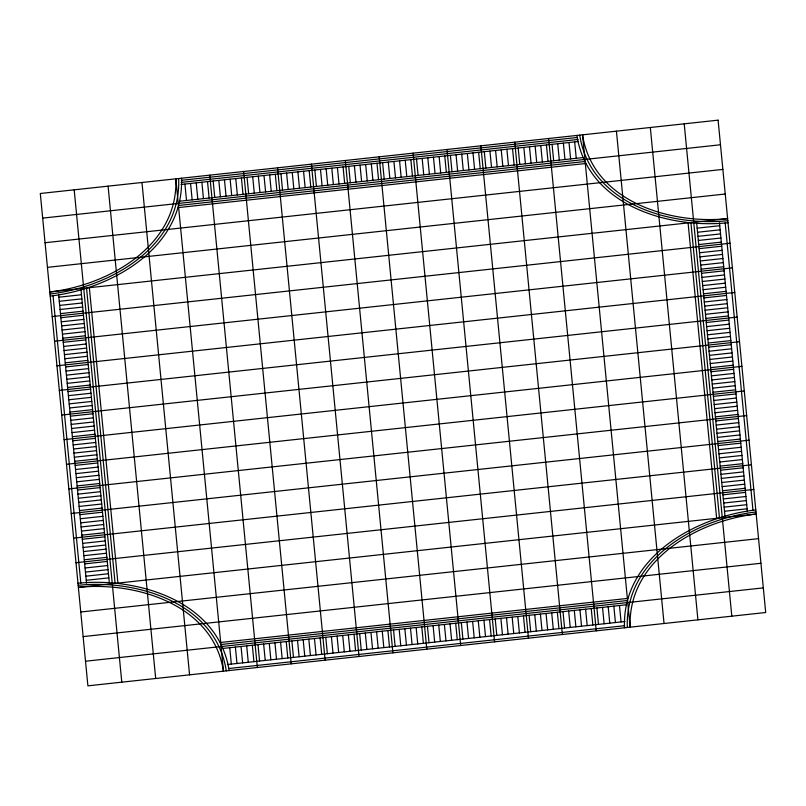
<?xml version="1.0" encoding="UTF-8"?>
<svg xmlns="http://www.w3.org/2000/svg" width="806" height="806" viewBox="0 0 806 806"><rect width="100%" height="100%" fill="white"/><g stroke="black" fill="none" stroke-linecap="round" stroke-linejoin="round"><path stroke-width="1.21" d="M178.69 178.519C181.33 246.938 109.858 287.178 50.012 294.019M181.511 178.217C184.211 248.026 111.278 289.092 50.214 296.064M624.489 627.783C621.789 557.974 694.722 516.908 755.786 509.936M627.31 627.481C624.67 559.062 696.142 518.822 755.988 511.981M181.34 180.312L577.469 137.453M181.159 182.398L578.033 139.468M180.987 184.493L578.607 141.473M179.597 201.228L583.171 157.563M42.678 218.114L720.483 144.778M179.204 205.409L584.36 161.583M178.237 207.595L585.72 163.507M45.055 242.727L722.861 169.401M47.443 267.35L725.249 194.014M58.888 297.202L81.477 294.754M697.15 228.148L719.748 225.7M59.281 301.303L81.88 298.855M697.553 232.249L720.141 229.811M59.684 305.403L82.272 302.965M697.946 236.349L720.544 233.911M60.077 309.504L82.665 307.066M698.349 240.46L720.937 238.012M60.47 313.615L83.068 311.166M698.742 244.561L721.33 242.112M52.199 316.577L730.004 243.251M60.873 317.715L83.461 315.267M699.134 248.661L721.733 246.223M61.266 321.816L83.864 319.377M699.537 252.762L722.126 250.323M61.659 325.916L84.257 323.478M699.93 256.872L722.529 254.424M62.062 330.027L84.65 327.579M700.323 260.973L722.922 258.525M62.455 334.127L85.053 331.679M700.726 265.073L723.314 262.625M62.848 338.228L85.446 335.78M701.119 269.174L723.717 266.736M54.576 341.2L732.382 267.864M63.251 342.328L85.839 339.89M701.512 273.284L724.11 270.836M63.644 346.439L86.242 343.991M701.915 277.385L724.503 274.937M64.047 350.539L86.635 348.091M702.308 281.485L724.906 279.037M64.44 354.64L87.028 352.192M702.711 285.586L725.299 283.148M64.833 358.741L87.431 356.302M703.104 289.686L725.692 287.248M65.236 362.841L87.824 360.403M703.497 293.797L726.095 291.349M56.954 365.813L734.76 292.487M65.629 366.952L88.227 364.503M703.9 297.898L726.488 295.449M66.021 371.052L88.62 368.604M704.293 301.998L726.891 299.56M66.424 375.153L89.013 372.715M704.686 306.099L727.284 303.661M66.817 379.253L89.416 376.815M705.089 310.209L727.677 307.761M67.21 383.364L89.809 380.916M705.482 314.31L728.08 311.862M67.613 387.464L90.201 385.016M705.875 318.41L728.473 315.962M59.342 390.426L737.147 317.101M68.006 391.565L90.604 389.117M706.278 322.511L728.866 320.073M68.409 395.665L90.997 393.227M706.671 326.621L729.269 324.173M68.802 399.776L91.39 397.328M707.074 330.722L729.662 328.274M69.195 403.877L91.793 401.428M707.467 334.822L730.055 332.374M69.598 407.977L92.186 405.529M707.859 338.923L730.458 336.485M69.991 412.078L92.589 409.639M708.262 343.024L730.851 340.585M61.719 415.05L739.525 341.714M70.384 416.178L92.982 413.74M708.655 347.134L731.254 344.686M70.787 420.289L93.375 417.84M709.048 351.235L731.647 348.786M71.18 424.389L93.778 421.941M709.451 355.335L732.039 352.897M71.583 428.49L94.171 426.052M709.844 359.436L732.442 356.998M71.976 432.59L94.564 430.152M710.237 363.546L732.835 361.098M72.369 436.701L94.967 434.253M710.64 367.647L733.228 365.199M64.097 439.663L741.903 366.337M72.772 440.801L95.36 438.353M711.033 371.747L733.631 369.299M73.165 444.902L95.763 442.454M711.436 375.848L734.024 373.41M73.558 449.002L96.156 446.564M711.829 379.948L734.417 377.51M73.961 453.103L96.549 450.665M712.222 384.059L734.82 381.611M74.353 457.214L96.952 454.765M712.625 388.16L735.213 385.711M74.746 461.314L97.345 458.866M713.018 392.26L735.616 389.822M66.475 464.286L744.281 390.95M75.149 465.415L97.738 462.976M713.411 396.361L736.009 393.922M75.542 469.515L98.141 467.077M713.814 400.471L736.402 398.023M75.945 473.626L98.534 471.178M714.207 404.572L736.805 402.123M76.338 477.726L98.926 475.278M714.61 408.672L737.198 406.224M76.731 481.827L99.329 479.379M715.003 412.773L737.591 410.335M77.134 485.927L99.722 483.489M715.396 416.883L737.994 414.435M68.853 488.899L746.658 415.574M77.527 490.038L100.125 487.59M715.799 420.984L738.387 418.536M77.92 494.138L100.518 491.69M716.191 425.084L738.79 422.636M78.323 498.239L100.911 495.791M716.584 429.185L739.183 426.747M78.716 502.34L101.314 499.901M716.987 433.285L739.576 430.847M79.109 506.44L101.707 504.002M717.38 437.396L739.979 434.948M79.512 510.551L102.1 508.102M717.773 441.497L740.371 439.048M71.24 513.513L749.046 440.187M79.905 514.651L102.503 512.203M718.176 445.597L740.764 443.159M80.308 518.752L102.896 516.314M718.569 449.698L741.167 447.259M80.701 522.852L103.289 520.414M718.972 453.808L741.56 451.36M81.094 526.963L103.692 524.515M719.365 457.909L741.953 455.461M81.497 531.063L104.085 528.615M719.758 462.009L742.356 459.561M81.89 535.164L104.488 532.716M720.161 466.11L742.749 463.672M73.618 538.136L751.424 464.8M82.283 539.264L104.881 536.826M720.554 470.22L743.152 467.772M82.686 543.375L105.274 540.927M720.947 474.321L743.545 471.873M83.078 547.476L105.677 545.027M721.35 478.421L743.938 475.973M83.471 551.576L106.07 549.128M721.743 482.522L744.341 480.084M83.874 555.677L106.463 553.238M722.136 486.623L744.734 484.184M84.267 559.777L106.866 557.339M722.539 490.733L745.127 488.285M75.996 562.749L753.801 489.423M84.67 563.888L107.258 561.439M722.932 494.834L745.53 492.385M85.063 567.988L107.651 565.54M723.335 498.934L745.923 496.496M85.456 572.089L108.054 569.651M723.728 503.035L746.316 500.597M85.859 576.189L108.447 573.751M724.12 507.145L746.719 504.697M86.252 580.3L108.85 577.852M724.523 511.246L747.112 508.798M80.751 611.986L758.557 538.65M83.139 636.599L760.945 563.273M220.28 642.493L627.763 598.405M221.64 644.417L626.796 600.591M85.517 661.222L763.322 587.886M222.829 648.437L626.403 604.772M227.393 664.527L625.013 621.507M228.531 668.547L624.66 625.688M727.828 220.683C668.416 226.919 590.042 202.679 579.726 135.136M728.02 222.738C667.398 229.095 587.423 204.361 576.895 135.438M77.981 583.262C138.602 576.905 218.577 601.639 229.106 670.562M78.172 585.317C137.584 579.081 215.958 603.321 226.274 670.864M725.168 222.768L752.985 510.51M719.466 222.839L747.394 511.659M696.666 223.131L725.007 516.263M684.213 123.832L731.808 616.177M690.964 223.161L719.415 517.452M688.062 222.617L716.675 518.611M650.321 127.499L697.915 619.834M616.439 131.166L664.033 623.501M574.668 141.906L576.25 158.308M619.482 605.518L621.073 621.93M569.016 142.511L570.608 158.923M613.84 606.132L615.421 622.544M563.374 143.125L564.956 159.538M608.187 606.747L609.779 623.159M557.722 143.74L559.314 160.142M602.535 607.351L604.127 623.763M552.07 144.345L553.662 160.757M596.893 607.966L598.475 624.378M548.654 138.501L596.249 630.836M546.428 144.959L548.009 161.371M591.241 608.58L592.833 624.993M540.776 145.564L542.367 161.976M585.599 609.185L587.181 625.597M535.134 146.178L536.715 162.59M579.947 609.799L581.529 626.212M529.482 146.793L531.063 163.205M574.295 610.414L575.887 626.826M523.829 147.397L525.421 163.809M568.653 611.019L570.235 627.431M518.187 148.012L519.769 164.424M563.001 611.633L564.583 628.045M514.762 142.168L562.356 634.503M512.535 148.626L514.117 165.039M557.349 612.248L558.941 628.66M506.883 149.231L508.475 165.643M551.707 612.852L553.289 629.264M501.241 149.845L502.823 166.258M546.055 613.467L547.647 629.879M495.589 150.46L497.181 166.872M540.403 614.081L541.995 630.494M489.937 151.065L491.529 167.477M534.761 614.686L536.343 631.098M484.295 151.679L485.877 168.091M529.109 615.3L530.701 631.713M480.87 145.826L528.464 638.171M478.643 152.294L480.235 168.706M523.467 615.915L525.049 632.327M473.001 152.898L474.583 169.31M517.815 616.519L519.396 632.932M467.349 153.513L468.931 169.925M512.163 617.134L513.754 633.546M461.697 154.127L463.289 170.54M506.521 617.749L508.102 634.151M456.055 154.732L457.637 171.144M500.869 618.353L502.45 634.765M450.403 155.346L451.985 171.759M495.216 618.968L496.808 635.38M446.987 149.493L494.582 641.838M444.751 155.961L446.343 172.363M489.574 619.582L491.156 635.984M439.109 156.566L440.691 172.978M483.922 620.187L485.514 636.599M433.457 157.18L435.049 173.592M478.27 620.801L479.862 637.214M427.805 157.795L429.397 174.197M472.628 621.406L474.21 637.818M422.163 158.399L423.744 174.811M466.976 622.02L468.568 638.433M416.511 159.014L418.102 175.426M461.334 622.635L462.916 639.047M413.095 153.16L460.689 645.505M410.869 159.618L412.45 176.03M455.682 623.24L457.264 639.652M405.216 160.233L406.798 176.645M450.03 623.854L451.622 640.266M399.564 160.847L401.156 177.26M444.388 624.469L445.97 640.881M393.922 161.452L395.504 177.864M438.736 625.073L440.328 641.485M388.27 162.066L389.852 178.479M433.084 625.688L434.676 642.1M382.618 162.681L384.21 179.093M427.442 626.302L429.024 642.714M379.203 156.827L426.797 649.173M376.976 163.286L378.558 179.698M421.79 626.907L423.382 643.319M371.324 163.9L372.916 180.312M416.148 627.521L417.73 643.934M365.672 164.515L367.264 180.927M410.496 628.136L412.078 644.548M360.03 165.119L361.612 181.531M404.844 628.74L406.436 645.153M354.378 165.734L355.97 182.146M399.202 629.355L400.784 645.767M348.736 166.348L350.318 182.761M393.55 629.97L395.131 646.382M345.311 160.495L392.905 652.84M343.084 166.953L344.666 183.365M387.898 630.574L389.489 646.986M337.432 167.567L339.024 183.98M382.256 631.189L383.837 647.601M331.79 168.182L333.372 184.594M376.604 631.803L378.195 648.205M326.138 168.786L327.73 185.199M370.951 632.408L372.543 648.82M320.486 169.401L322.078 185.813M365.309 633.022L366.891 649.435M314.844 170.016L316.426 186.418M359.657 633.637L361.249 650.039M311.418 164.162L359.013 656.507M309.192 170.62L310.784 187.032M354.015 634.241L355.597 650.654M303.55 171.235L305.131 187.647M348.363 634.856L349.945 651.268M297.898 171.849L299.479 188.251M342.711 635.46L344.303 651.873M292.246 172.454L293.837 188.866M337.069 636.075L338.651 652.487M286.604 173.068L288.185 189.481M331.417 636.69L332.999 653.102M280.951 173.673L282.533 190.085M325.765 637.294L327.357 653.706M277.536 167.829L325.13 660.174M275.299 174.287L276.891 190.7M320.123 637.909L321.705 654.321M269.657 174.902L271.239 191.314M314.471 638.523L316.063 654.935M264.005 175.506L265.597 191.919M308.819 639.128L310.411 655.54M258.353 176.121L259.945 192.533M303.177 639.742L304.759 656.155M252.711 176.736L254.293 193.148M297.525 640.357L299.117 656.769M247.059 177.34L248.651 193.752M291.883 640.961L293.465 657.374M243.644 171.497L291.238 663.832M241.417 177.955L242.999 194.367M286.231 641.576L287.813 657.988M235.765 178.569L237.347 194.981M280.579 642.191L282.171 658.603M230.113 179.174L231.705 195.586M274.937 642.795L276.518 659.207M224.471 179.788L226.053 196.201M269.285 643.41L270.866 659.822M218.819 180.403L220.401 196.815M263.633 644.024L265.224 660.436M213.167 181.007L214.759 197.42M257.991 644.629L259.572 661.041M209.751 175.164L257.346 667.499M207.525 181.622L209.107 198.034M252.338 645.243L253.93 661.655M201.873 182.237L203.465 198.649M246.686 645.858L248.278 662.26M196.221 182.841L197.813 199.253M241.044 646.462L242.626 662.875M190.579 183.456L192.16 199.868M235.392 647.077L236.984 663.489M184.927 184.07L186.518 200.482M229.75 647.692L231.332 664.094M141.967 182.499L189.561 674.834M108.085 186.166L155.679 678.501M89.325 287.389L117.938 583.383M86.585 288.548L115.036 582.839M74.192 189.823L121.787 682.168M80.993 289.737L109.334 582.869M58.606 294.341L86.534 583.161M53.015 295.49L80.832 583.232M175.859 178.831C178.458 245.85 108.447 285.264 49.821 291.963L727.627 218.638C669.423 224.743 592.652 200.986 582.547 134.834L630.141 627.169C627.542 560.15 697.553 520.736 756.179 514.037L78.373 587.362C136.577 581.257 213.348 605.014 223.453 671.166L175.859 178.831M718.106 120.165L40.3 193.49L87.894 685.835L765.7 612.51L718.106 120.165"/></g></svg>
